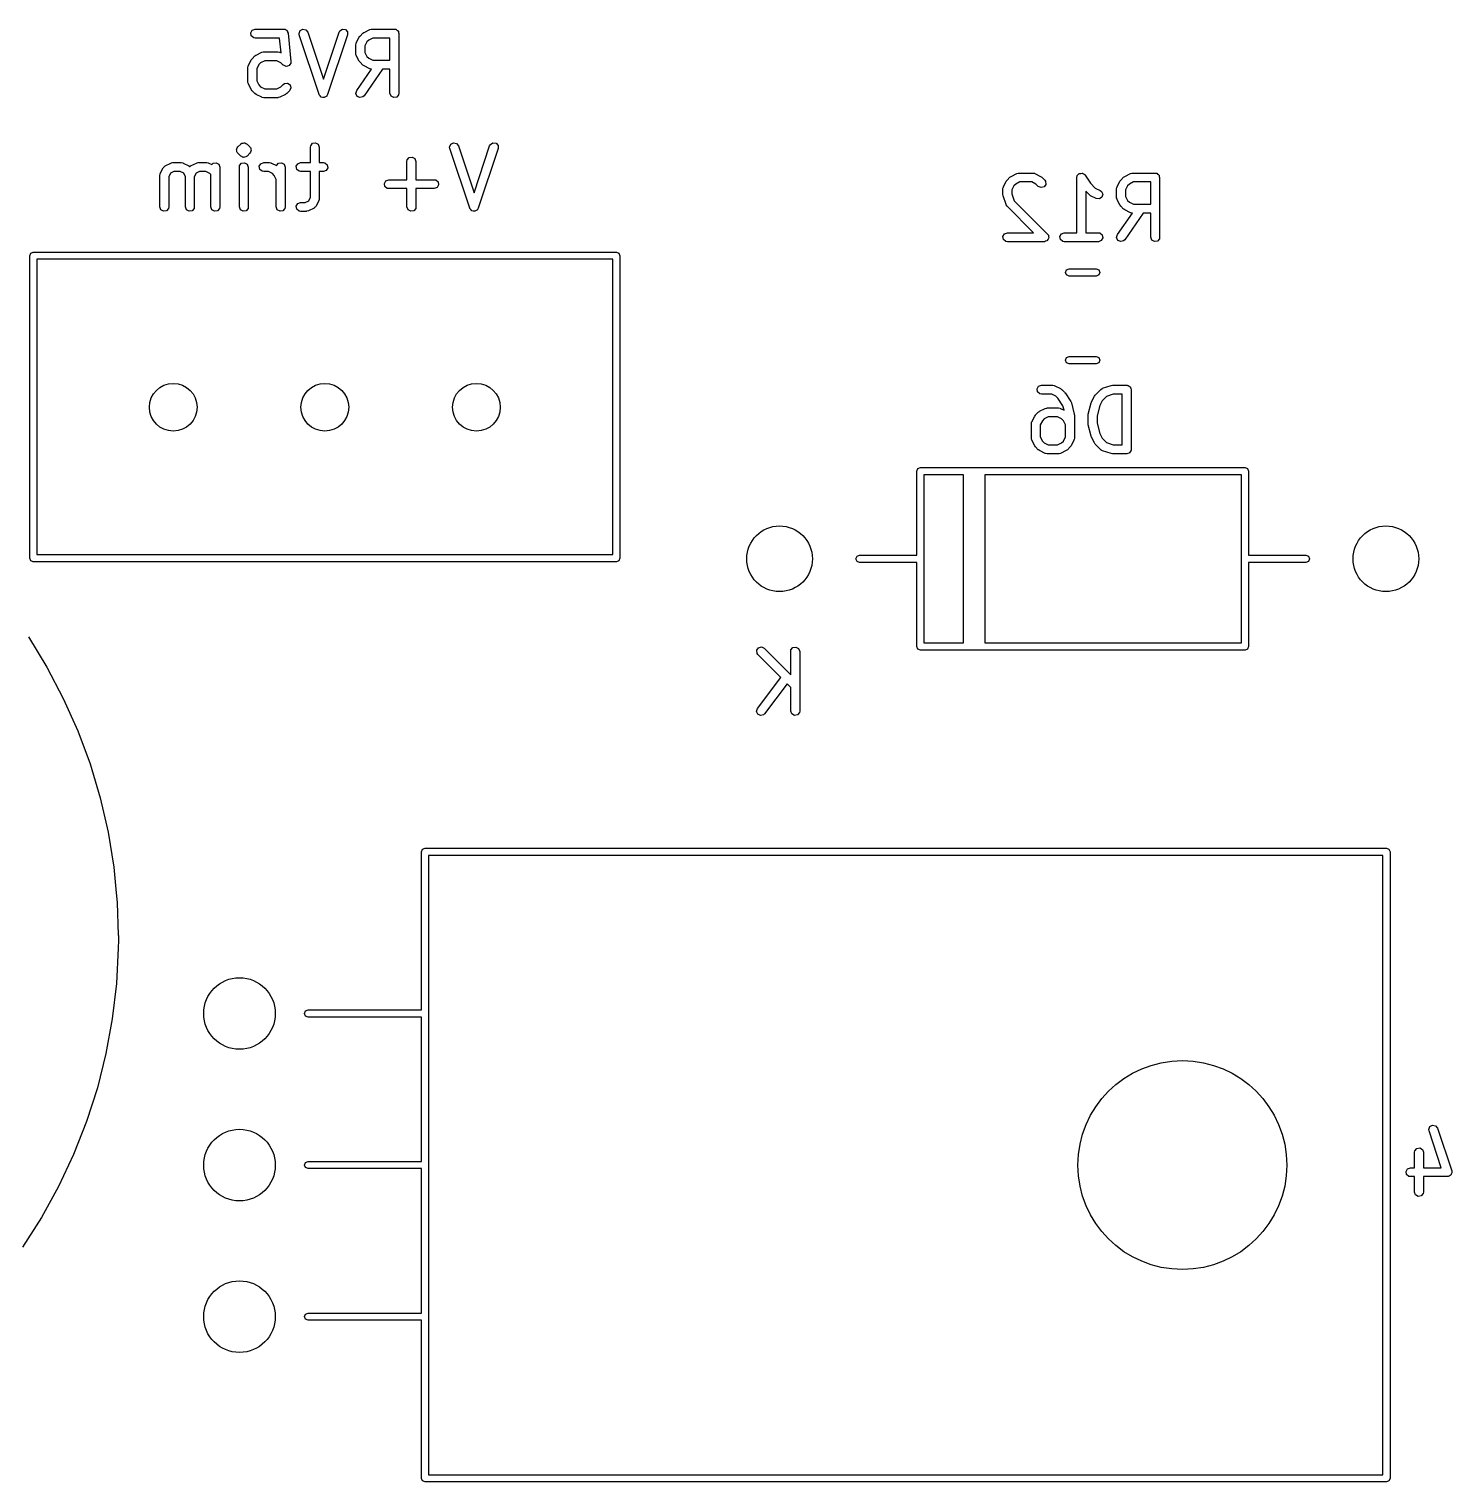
# Model space of a CAD drawing. Extents: x 65 to 231, y -134 to -59.
# Drawn here: x 100.45 to 124.3, y -84.05 to -59.7 of the extents above; entities that cross this region are included whole.
import ezdxf

# ---------------------------------------------------------------- set-up
doc = ezdxf.new("R2010")
doc.units = 0
doc.layers.add('BLACK', color=7, linetype='CONTINUOUS')

msp = doc.modelspace()

# ---------------------------------------------------------------- linework, layer by layer
at = {"layer": 'BLACK', "linetype": 'CONTINUOUS'}
for p, q in [((104.169, -59.7644), (104.195, -59.7199)), ((104.178, -59.8149), (104.169, -59.7644)), ((104.218, -59.8479), (104.178, -59.8149)), ((104.195, -59.7199), (104.243, -59.7024)), ((104.243, -59.8524), (104.218, -59.8479)), ((104.243, -59.7024), (104.72, -59.7024)), ((104.652, -59.8524), (104.243, -59.8524)), ((104.676, -60.1006), (104.652, -59.8524)), ((104.72, -59.7024), (104.723, -59.7031)), ((104.723, -59.7031), (104.725, -59.7026)), ((104.725, -59.7026), (104.728, -59.7039)), ((104.728, -59.7039), (104.745, -59.7069)), ((104.745, -59.7069), (104.757, -59.7171)), ((104.757, -59.7171), (104.772, -59.7237)), ((104.772, -59.7237), (104.776, -59.7331)), ((104.776, -59.7331), (104.784, -59.7399)), ((104.784, -59.7399), (104.787, -59.7556)), ((104.787, -59.7556), (104.794, -59.7699)), ((104.794, -59.7699), (104.842, -60.2461)), ((104.978, -59.7753), (104.997, -59.7276)), ((104.982, -59.8011), (104.978, -59.7753)), ((105.315, -60.8011), (104.982, -59.8011)), ((104.997, -59.7276), (105.042, -59.7032)), ((105.042, -59.7032), (105.092, -59.7135)), ((105.092, -59.7135), (105.124, -59.7537)), ((105.124, -59.7537), (105.386, -60.5402)), ((105.386, -60.5402), (105.648, -59.7537)), ((105.791, -59.8011), (105.457, -60.8011)), ((105.648, -59.7537), (105.661, -59.7308)), ((105.661, -59.7308), (105.704, -59.7039)), ((105.704, -59.7039), (105.755, -59.7114)), ((105.755, -59.7114), (105.789, -59.7498)), ((105.789, -59.7498), (105.791, -59.8011)), ((105.938, -59.9343), (105.986, -59.8391)), ((105.986, -59.8391), (105.999, -59.8211)), ((105.999, -59.8211), (106, -59.8196)), ((106, -59.8196), (106.047, -59.772)), ((106.047, -59.772), (106.066, -59.7591)), ((106.066, -59.7591), (106.067, -59.7579)), ((106.067, -59.7579), (106.162, -59.7103)), ((106.145, -59.8866), (106.114, -59.917)), ((106.213, -59.8524), (106.145, -59.8866)), ((106.162, -59.7103), (106.187, -59.7029)), ((106.187, -59.7029), (106.191, -59.7039)), ((106.191, -59.7039), (106.196, -59.7024)), ((106.196, -59.7024), (106.577, -59.7024)), ((106.502, -59.8524), (106.213, -59.8524)), ((106.502, -60.2262), (106.502, -59.8524)), ((106.577, -59.7024), (106.586, -59.7041)), ((106.586, -59.7041), (106.59, -59.7035)), ((106.59, -59.7035), (106.593, -59.7052)), ((106.593, -59.7052), (106.602, -59.7069)), ((106.602, -59.7069), (106.617, -59.7194)), ((106.617, -59.7194), (106.634, -59.7292)), ((106.634, -59.7292), (106.636, -59.7355)), ((106.636, -59.7355), (106.642, -59.7399)), ((106.642, -59.7399), (106.645, -59.7591)), ((106.645, -59.7591), (106.652, -59.7774)), ((106.652, -59.7774), (106.652, -60.7774)), ((104.257, -60.1389), (104.353, -60.0913)), ((104.353, -60.0913), (104.378, -60.0838)), ((104.378, -60.0838), (104.382, -60.0849)), ((104.382, -60.0849), (104.386, -60.0833)), ((104.386, -60.0833), (104.624, -60.0833)), ((104.624, -60.0833), (104.65, -60.0879)), ((104.65, -60.0879), (104.653, -60.0907)), ((104.653, -60.0907), (104.658, -60.0913)), ((104.658, -60.0913), (104.676, -60.1006)), ((105.93, -59.9679), (105.935, -59.9422)), ((105.93, -60.1107), (105.93, -59.9679)), ((105.932, -60.1149), (105.93, -60.1107)), ((105.931, -60.1193), (105.932, -60.1149)), ((105.938, -60.1443), (105.931, -60.1193)), ((105.935, -59.9422), (105.938, -59.9388)), ((105.938, -59.9388), (105.938, -59.9343)), ((106.114, -59.917), (106.08, -59.9856)), ((106.08, -59.9856), (106.08, -60.093)), ((106.08, -60.093), (106.114, -60.1615)), ((104.121, -60.3488), (104.125, -60.3232)), ((104.121, -60.5869), (104.121, -60.3488)), ((104.125, -60.3232), (104.128, -60.3197)), ((104.128, -60.3197), (104.129, -60.3153)), ((104.129, -60.3153), (104.176, -60.22)), ((104.176, -60.22), (104.19, -60.202)), ((104.19, -60.2005), (104.238, -60.1529)), ((104.19, -60.202), (104.19, -60.2005)), ((104.238, -60.1529), (104.256, -60.1401)), ((104.256, -60.1401), (104.257, -60.1389)), ((104.305, -60.298), (104.271, -60.3665)), ((104.271, -60.3665), (104.271, -60.5692)), ((104.335, -60.2676), (104.305, -60.298)), ((104.404, -60.2333), (104.335, -60.2676)), ((104.607, -60.2333), (104.404, -60.2333)), ((104.675, -60.2676), (104.607, -60.2333)), ((104.714, -60.3066), (104.675, -60.2676)), ((104.715, -60.3068), (104.714, -60.3066)), ((104.715, -60.3073), (104.715, -60.3068)), ((104.738, -60.3176), (104.715, -60.3073)), ((104.761, -60.3283), (104.738, -60.3176)), ((104.762, -60.3284), (104.761, -60.3282)), ((104.761, -60.3282), (104.761, -60.3283)), ((104.786, -60.3215), (104.762, -60.3284)), ((104.81, -60.315), (104.786, -60.3215)), ((104.811, -60.3145), (104.81, -60.3146)), ((104.81, -60.3146), (104.81, -60.315)), ((104.825, -60.2936), (104.811, -60.3145)), ((104.84, -60.273), (104.825, -60.2936)), ((104.842, -60.2461), (104.84, -60.2721)), ((104.84, -60.2721), (104.84, -60.2725)), ((104.84, -60.2725), (104.84, -60.273)), ((105.986, -60.2395), (105.938, -60.1443)), ((105.944, -60.7344), (106.195, -60.376)), ((105.987, -60.2406), (105.986, -60.2395)), ((106, -60.259), (105.987, -60.2406)), ((106.047, -60.3066), (106, -60.259)), ((106.049, -60.3073), (106.047, -60.3066)), ((106.067, -60.3207), (106.049, -60.3073)), ((106.162, -60.3683), (106.067, -60.3207)), ((106.378, -60.3762), (106.067, -60.8204)), ((106.114, -60.1615), (106.145, -60.1919)), ((106.145, -60.1919), (106.213, -60.2262)), ((106.167, -60.3688), (106.162, -60.3683)), ((106.17, -60.3717), (106.167, -60.3688)), ((106.195, -60.376), (106.17, -60.3717)), ((106.213, -60.2262), (106.502, -60.2262)), ((106.502, -60.3762), (106.378, -60.3762)), ((106.502, -60.7774), (106.502, -60.3762)), ((104.122, -60.5911), (104.121, -60.5869)), ((104.121, -60.5955), (104.122, -60.5911)), ((104.129, -60.6204), (104.121, -60.5955)), ((104.176, -60.7157), (104.129, -60.6204)), ((104.271, -60.5692), (104.305, -60.6377)), ((104.714, -60.6291), (104.735, -60.6142)), ((104.735, -60.6142), (104.787, -60.6097)), ((104.787, -60.6097), (104.829, -60.6391)), ((104.177, -60.7168), (104.176, -60.7157)), ((104.19, -60.7352), (104.177, -60.7168)), ((104.238, -60.7828), (104.19, -60.7352)), ((104.239, -60.7835), (104.238, -60.7828)), ((104.257, -60.7968), (104.239, -60.7835)), ((104.353, -60.8445), (104.257, -60.7968)), ((104.305, -60.6377), (104.335, -60.6681)), ((104.335, -60.6681), (104.404, -60.7024)), ((104.357, -60.845), (104.353, -60.8445)), ((104.361, -60.8479), (104.357, -60.845)), ((104.386, -60.8524), (104.361, -60.8479)), ((104.624, -60.8524), (104.386, -60.8524)), ((104.404, -60.7024), (104.607, -60.7024)), ((104.607, -60.7024), (104.675, -60.6681)), ((104.628, -60.8508), (104.624, -60.8524)), ((104.633, -60.8519), (104.628, -60.8508)), ((104.658, -60.8445), (104.633, -60.8519)), ((104.753, -60.7968), (104.658, -60.8445)), ((104.675, -60.6681), (104.714, -60.6291)), ((104.754, -60.7957), (104.753, -60.7968)), ((104.773, -60.7828), (104.754, -60.7957)), ((104.82, -60.7352), (104.773, -60.7828)), ((104.842, -60.6887), (104.82, -60.7352)), ((104.829, -60.6391), (104.842, -60.6887)), ((105.316, -60.8028), (105.315, -60.8011)), ((105.316, -60.8049), (105.316, -60.8028)), ((105.332, -60.8227), (105.316, -60.8049)), ((105.347, -60.8413), (105.332, -60.8227)), ((105.349, -60.8417), (105.347, -60.8413)), ((105.35, -60.8433), (105.349, -60.8417)), ((105.374, -60.8468), (105.35, -60.8433)), ((105.397, -60.8516), (105.374, -60.8468)), ((105.399, -60.8505), (105.397, -60.8516)), ((105.401, -60.8509), (105.399, -60.8505)), ((105.421, -60.8384), (105.401, -60.8509)), ((105.442, -60.8271), (105.421, -60.8384)), ((105.443, -60.8251), (105.442, -60.8271)), ((105.445, -60.824), (105.443, -60.8251)), ((105.457, -60.8011), (105.445, -60.824)), ((105.931, -60.7839), (105.944, -60.7344)), ((105.952, -60.8304), (105.931, -60.7839)), ((105.999, -60.8521), (105.952, -60.8304)), ((106.048, -60.8388), (105.999, -60.8521)), ((106.067, -60.8204), (106.048, -60.8388)), ((106.519, -60.8256), (106.502, -60.7774)), ((106.564, -60.8512), (106.519, -60.8256)), ((106.614, -60.8423), (106.564, -60.8512)), ((106.647, -60.803), (106.614, -60.8423)), ((106.652, -60.7774), (106.647, -60.803)), ((103.931, -61.7235), (103.933, -61.7173)), ((103.936, -61.7423), (103.931, -61.7235)), ((103.933, -61.7106), (103.944, -61.6946)), ((103.933, -61.7173), (103.933, -61.7106)), ((103.937, -61.7617), (103.936, -61.7423)), ((103.943, -61.7698), (103.937, -61.7617)), ((103.944, -61.773), (103.943, -61.7698)), ((103.944, -61.6946), (103.952, -61.677)), ((103.947, -61.7749), (103.944, -61.773)), ((103.952, -61.783), (103.947, -61.7749)), ((103.952, -61.677), (104, -61.6293)), ((104, -61.8307), (103.952, -61.783)), ((104, -61.6293), (104.008, -61.6237)), ((104.017, -61.8389), (104, -61.8307)), ((104.008, -61.6237), (104.01, -61.6209)), ((104.01, -61.6209), (104.013, -61.6201)), ((104.013, -61.62), (104.015, -61.6174)), ((104.013, -61.6201), (104.013, -61.62)), ((104.015, -61.6174), (104.017, -61.6171)), ((104.017, -61.6171), (104.021, -61.6144)), ((104.033, -61.8501), (104.017, -61.8389)), ((104.021, -61.6144), (104.041, -61.6127)), ((104.041, -61.6127), (104.059, -61.6077)), ((104.059, -61.6077), (104.063, -61.6091)), ((104.063, -61.6091), (104.066, -61.6085)), ((104.066, -61.6085), (104.069, -61.6102)), ((104.069, -61.6102), (104.072, -61.6099)), ((104.072, -61.6099), (104.088, -61.6211)), ((104.088, -61.8429), (104.085, -61.8456)), ((104.088, -61.6211), (104.106, -61.6293)), ((104.09, -61.8426), (104.088, -61.8429)), ((104.092, -61.84), (104.09, -61.8426)), ((104.093, -61.8399), (104.092, -61.84)), ((104.096, -61.8391), (104.093, -61.8399)), ((104.098, -61.8363), (104.096, -61.8391)), ((104.106, -61.8307), (104.098, -61.8363)), ((104.106, -61.6293), (104.154, -61.677)), ((104.154, -61.783), (104.106, -61.8307)), ((104.154, -61.677), (104.159, -61.6851)), ((104.162, -61.7654), (104.154, -61.783)), ((104.159, -61.6851), (104.162, -61.687)), ((104.162, -61.687), (104.163, -61.6902)), ((104.173, -61.7494), (104.162, -61.7654)), ((104.163, -61.6902), (104.168, -61.6983)), ((104.168, -61.6983), (104.17, -61.7177)), ((104.17, -61.7177), (104.175, -61.7365)), ((104.175, -61.7365), (104.172, -61.7427)), ((104.172, -61.7427), (104.173, -61.7494)), ((105.168, -61.6824), (105.173, -61.6567)), ((105.168, -61.9407), (105.168, -61.6824)), ((105.173, -61.6567), (105.206, -61.6174)), ((105.206, -61.6174), (105.256, -61.6085)), ((105.256, -61.6085), (105.301, -61.6342)), ((105.301, -61.6342), (105.318, -61.6824)), ((105.318, -61.6824), (105.318, -61.9407)), ((107.502, -61.6803), (107.521, -61.6326)), ((107.506, -61.7061), (107.502, -61.6803)), ((107.839, -62.7061), (107.506, -61.7061)), ((107.521, -61.6326), (107.566, -61.6082)), ((107.566, -61.6082), (107.616, -61.6185)), ((107.616, -61.6185), (107.648, -61.6587)), ((107.648, -61.6587), (107.91, -62.4452)), ((107.91, -62.4452), (108.172, -61.6587)), ((108.314, -61.7061), (107.981, -62.7061)), ((108.172, -61.6587), (108.185, -61.6358)), ((108.185, -61.6358), (108.228, -61.6089)), ((108.228, -61.6089), (108.279, -61.6164)), ((108.279, -61.6164), (108.313, -61.6548)), ((108.313, -61.6548), (108.314, -61.7061)), ((102.652, -62.125), (102.7, -62.0298)), ((102.7, -62.0298), (102.716, -62.0089)), ((102.716, -62.0089), (102.726, -62.0044)), ((102.726, -62.0044), (102.734, -61.9963)), ((102.734, -61.9963), (102.829, -61.9486)), ((102.829, -61.9486), (102.854, -61.9412)), ((102.854, -61.9412), (102.858, -61.9422)), ((102.858, -61.9422), (102.862, -61.9407)), ((102.862, -61.9407), (103.005, -61.9407)), ((103.005, -61.9407), (103.031, -61.9452)), ((103.031, -61.9452), (103.034, -61.9481)), ((103.034, -61.9481), (103.039, -61.9486)), ((103.039, -61.9486), (103.134, -61.9963)), ((103.134, -61.9963), (103.148, -62.007)), ((103.148, -62.007), (103.154, -62.0044)), ((103.154, -62.0044), (103.162, -61.9963)), ((103.162, -61.9963), (103.257, -61.9486)), ((103.257, -61.9486), (103.282, -61.9412)), ((103.282, -61.9412), (103.287, -61.9422)), ((103.287, -61.9422), (103.291, -61.9407)), ((103.291, -61.9407), (103.434, -61.9407)), ((103.434, -61.9407), (103.459, -61.9452)), ((103.459, -61.9452), (103.463, -61.9481)), ((103.463, -61.9481), (103.467, -61.9486)), ((103.467, -61.9486), (103.519, -61.9746)), ((103.519, -61.9746), (103.539, -61.9508)), ((103.539, -61.9508), (103.59, -61.9419)), ((103.59, -61.9419), (103.634, -61.9675)), ((103.634, -61.9675), (103.652, -62.0157)), ((103.652, -62.0157), (103.652, -62.6824)), ((103.978, -62.0157), (103.982, -61.9901)), ((103.978, -62.6824), (103.978, -62.0157)), ((103.982, -61.9901), (104.015, -61.9508)), ((104.015, -61.9508), (104.066, -61.9419)), ((104.037, -61.8498), (104.033, -61.8501)), ((104.04, -61.8515), (104.037, -61.8498)), ((104.043, -61.8509), (104.04, -61.8515)), ((104.046, -61.8523), (104.043, -61.8509)), ((104.065, -61.8473), (104.046, -61.8523)), ((104.085, -61.8456), (104.065, -61.8473)), ((104.066, -61.9419), (104.11, -61.9675)), ((104.11, -61.9675), (104.128, -62.0157)), ((104.128, -62.0157), (104.128, -62.6824)), ((104.312, -62.0027), (104.338, -61.9583)), ((104.321, -62.0532), (104.312, -62.0027)), ((104.361, -62.0862), (104.321, -62.0532)), ((104.338, -61.9583), (104.386, -61.9407)), ((104.386, -62.0907), (104.361, -62.0862)), ((104.386, -61.9407), (104.481, -61.9407)), ((104.481, -61.9407), (104.507, -61.9452)), ((104.507, -61.9452), (104.511, -61.9481)), ((104.511, -61.9481), (104.515, -61.9486)), ((104.515, -61.9486), (104.601, -61.9917)), ((104.601, -61.9901), (104.634, -61.9508)), ((104.601, -61.9917), (104.601, -61.9901)), ((104.634, -61.9508), (104.685, -61.9419)), ((104.685, -61.9419), (104.729, -61.9675)), ((104.729, -61.9675), (104.747, -62.0157)), ((104.747, -62.0157), (104.747, -62.6824)), ((104.931, -62.0027), (104.957, -61.9583)), ((104.94, -62.0532), (104.931, -62.0027)), ((104.98, -62.0862), (104.94, -62.0532)), ((104.957, -61.9583), (105.005, -61.9407)), ((105.005, -62.0907), (104.98, -62.0862)), ((105.005, -61.9407), (105.168, -61.9407)), ((105.318, -61.9407), (105.386, -61.9407)), ((105.386, -61.9407), (105.412, -61.9452)), ((105.434, -62.0732), (105.386, -62.0907)), ((105.412, -61.9452), (105.451, -61.9782)), ((105.46, -62.0287), (105.434, -62.0732)), ((105.451, -61.9782), (105.46, -62.0287)), ((106.787, -61.9205), (106.792, -61.8948)), ((106.787, -62.2264), (106.787, -61.9205)), ((106.792, -61.8948), (106.825, -61.8555)), ((106.825, -61.8555), (106.875, -61.8466)), ((106.875, -61.8466), (106.92, -61.8723)), ((106.92, -61.8723), (106.937, -61.9205)), ((106.937, -61.9205), (106.937, -62.2264)), ((102.645, -62.1586), (102.649, -62.1329)), ((102.645, -62.6824), (102.645, -62.1586)), ((102.649, -62.1329), (102.652, -62.1295)), ((102.652, -62.1295), (102.652, -62.125)), ((102.823, -62.1192), (102.795, -62.1763)), ((102.795, -62.1763), (102.795, -62.6824)), ((102.88, -62.0907), (102.823, -62.1192)), ((102.988, -62.0907), (102.88, -62.0907)), ((103.045, -62.1192), (102.988, -62.0907)), ((103.073, -62.1763), (103.045, -62.1192)), ((103.073, -62.6824), (103.073, -62.1763)), ((103.252, -62.1192), (103.223, -62.1763)), ((103.223, -62.1763), (103.223, -62.6824)), ((103.309, -62.0907), (103.252, -62.1192)), ((103.416, -62.0907), (103.309, -62.0907)), ((103.485, -62.125), (103.416, -62.0907)), ((103.502, -62.142), (103.485, -62.125)), ((103.502, -62.6824), (103.502, -62.142)), ((104.464, -62.0907), (104.386, -62.0907)), ((104.532, -62.125), (104.464, -62.0907)), ((104.563, -62.1554), (104.532, -62.125)), ((104.597, -62.2239), (104.563, -62.1554)), ((104.597, -62.6824), (104.597, -62.2239)), ((105.168, -62.0907), (105.005, -62.0907)), ((105.168, -62.5218), (105.168, -62.0907)), ((105.386, -62.0907), (105.318, -62.0907)), ((105.318, -62.0907), (105.318, -62.5395)), ((106.408, -62.2884), (106.433, -62.244)), ((106.416, -62.3389), (106.408, -62.2884)), ((106.433, -62.244), (106.481, -62.2264)), ((106.481, -62.2264), (106.787, -62.2264)), ((106.937, -62.2264), (107.243, -62.2264)), ((107.243, -62.2264), (107.269, -62.231)), ((107.269, -62.231), (107.308, -62.2639)), ((107.317, -62.3145), (107.292, -62.3589)), ((107.308, -62.2639), (107.317, -62.3145)), ((116.781, -62.3473), (116.829, -62.2521)), ((116.829, -62.2521), (116.842, -62.2341)), ((116.842, -62.2341), (116.843, -62.2326)), ((116.843, -62.2326), (116.89, -62.185)), ((116.89, -62.185), (116.909, -62.1721)), ((116.909, -62.1721), (116.91, -62.1709)), ((116.91, -62.1709), (117.005, -62.1233)), ((116.988, -62.2996), (116.957, -62.33)), ((117.056, -62.2654), (116.988, -62.2996)), ((117.005, -62.1233), (117.03, -62.1159)), ((117.03, -62.1159), (117.034, -62.1169)), ((117.034, -62.1169), (117.039, -62.1154)), ((117.039, -62.1154), (117.277, -62.1154)), ((117.259, -62.2654), (117.056, -62.2654)), ((117.327, -62.2996), (117.259, -62.2654)), ((117.277, -62.1154), (117.302, -62.1199)), ((117.302, -62.1199), (117.306, -62.1228)), ((117.306, -62.1228), (117.31, -62.1233)), ((117.31, -62.1233), (117.405, -62.1709)), ((117.366, -62.3387), (117.327, -62.2996)), ((117.405, -62.1709), (117.423, -62.1843)), ((117.423, -62.1843), (117.425, -62.185)), ((117.425, -62.185), (117.473, -62.2326)), ((117.492, -62.305), (117.463, -62.3471)), ((117.473, -62.2326), (117.487, -62.2539)), ((117.487, -62.2539), (117.492, -62.305)), ((118.011, -62.1904), (118.016, -62.1647)), ((118.011, -63.1154), (118.011, -62.1904)), ((118.016, -62.1647), (118.018, -62.1614)), ((118.018, -62.1614), (118.019, -62.1571)), ((118.019, -62.1571), (118.035, -62.1421)), ((118.035, -62.1421), (118.049, -62.1254)), ((118.049, -62.1254), (118.053, -62.1247)), ((118.053, -62.1247), (118.056, -62.1217)), ((118.056, -62.1217), (118.078, -62.1203)), ((118.078, -62.1203), (118.099, -62.1165)), ((118.099, -62.1165), (118.103, -62.1187)), ((118.103, -62.1187), (118.107, -62.1184)), ((118.107, -62.1184), (118.125, -62.1313)), ((118.125, -62.1313), (118.144, -62.1422)), ((118.144, -62.1422), (118.145, -62.1462)), ((118.145, -62.1462), (118.149, -62.1488)), ((118.149, -62.1488), (118.24, -62.2855)), ((118.24, -62.2855), (118.321, -62.3668)), ((118.686, -62.3473), (118.733, -62.2521)), ((118.733, -62.2521), (118.747, -62.2341)), ((118.747, -62.2326), (118.795, -62.185)), ((118.747, -62.2341), (118.747, -62.2326)), ((118.795, -62.185), (118.813, -62.1721)), ((118.813, -62.1721), (118.815, -62.1709)), ((118.815, -62.1709), (118.91, -62.1233)), ((118.893, -62.2996), (118.862, -62.33)), ((118.961, -62.2654), (118.893, -62.2996)), ((118.91, -62.1233), (118.935, -62.1159)), ((118.935, -62.1159), (118.939, -62.1169)), ((118.939, -62.1169), (118.943, -62.1154)), ((118.943, -62.1154), (119.324, -62.1154)), ((119.249, -62.2654), (118.961, -62.2654)), ((119.249, -62.6392), (119.249, -62.2654)), ((119.324, -62.1154), (119.334, -62.1171)), ((119.334, -62.1171), (119.337, -62.1165)), ((119.337, -62.1165), (119.34, -62.1182)), ((119.34, -62.1182), (119.35, -62.1199)), ((119.35, -62.1199), (119.365, -62.1324)), ((119.365, -62.1324), (119.382, -62.1422)), ((119.382, -62.1422), (119.384, -62.1485)), ((119.384, -62.1485), (119.389, -62.1529)), ((119.389, -62.1529), (119.393, -62.1721)), ((119.393, -62.1721), (119.399, -62.1904)), ((119.399, -62.1904), (119.399, -63.1904)), ((105.14, -62.5789), (105.168, -62.5218)), ((105.31, -62.5731), (105.263, -62.6683)), ((105.311, -62.5686), (105.31, -62.5731)), ((105.314, -62.5652), (105.311, -62.5686)), ((105.318, -62.5395), (105.314, -62.5652)), ((106.456, -62.3719), (106.416, -62.3389)), ((106.481, -62.3764), (106.456, -62.3719)), ((106.787, -62.3764), (106.481, -62.3764)), ((106.787, -62.6824), (106.787, -62.3764)), ((107.243, -62.3764), (106.937, -62.3764)), ((106.937, -62.3764), (106.937, -62.6824)), ((107.292, -62.3589), (107.243, -62.3764)), ((116.773, -62.3809), (116.778, -62.3552)), ((116.773, -62.4761), (116.773, -62.3809)), ((116.774, -62.4776), (116.773, -62.4761)), ((116.777, -62.4998), (116.774, -62.4776)), ((116.825, -62.6427), (116.777, -62.4998)), ((116.778, -62.3552), (116.78, -62.3518)), ((116.78, -62.3518), (116.781, -62.3473)), ((116.957, -62.33), (116.923, -62.3986)), ((116.923, -62.3986), (116.923, -62.4639)), ((116.923, -62.4639), (116.961, -62.5784)), ((117.413, -62.3603), (117.366, -62.3387)), ((117.463, -62.3471), (117.413, -62.3603)), ((118.224, -62.4815), (118.161, -62.4191)), ((118.161, -62.4191), (118.161, -63.1154)), ((118.225, -62.4822), (118.224, -62.4815)), ((118.243, -62.4956), (118.225, -62.4822)), ((118.338, -62.5432), (118.243, -62.4956)), ((118.321, -62.3668), (118.405, -62.409)), ((118.389, -62.549), (118.338, -62.5432)), ((118.432, -62.5208), (118.389, -62.549)), ((118.405, -62.409), (118.426, -62.4245)), ((118.426, -62.4245), (118.447, -62.4716)), ((118.447, -62.4716), (118.432, -62.5208)), ((118.678, -62.3809), (118.682, -62.3552)), ((118.678, -62.5237), (118.678, -62.3809)), ((118.679, -62.5279), (118.678, -62.5237)), ((118.678, -62.5323), (118.679, -62.5279)), ((118.686, -62.5573), (118.678, -62.5323)), ((118.682, -62.3552), (118.685, -62.3518)), ((118.685, -62.3518), (118.686, -62.3473)), ((118.733, -62.6525), (118.686, -62.5573)), ((118.862, -62.33), (118.828, -62.3986)), ((118.828, -62.3986), (118.828, -62.506)), ((118.828, -62.506), (118.862, -62.5745)), ((102.662, -62.7306), (102.645, -62.6824)), ((102.706, -62.7562), (102.662, -62.7306)), ((102.757, -62.7473), (102.706, -62.7562)), ((102.79, -62.708), (102.757, -62.7473)), ((102.795, -62.6824), (102.79, -62.708)), ((103.091, -62.7306), (103.073, -62.6824)), ((103.135, -62.7562), (103.091, -62.7306)), ((103.186, -62.7473), (103.135, -62.7562)), ((103.219, -62.708), (103.186, -62.7473)), ((103.223, -62.6824), (103.219, -62.708)), ((103.519, -62.7306), (103.502, -62.6824)), ((103.564, -62.7562), (103.519, -62.7306)), ((103.614, -62.7473), (103.564, -62.7562)), ((103.647, -62.708), (103.614, -62.7473)), ((103.652, -62.6824), (103.647, -62.708)), ((103.995, -62.7306), (103.978, -62.6824)), ((104.04, -62.7562), (103.995, -62.7306)), ((104.09, -62.7473), (104.04, -62.7562)), ((104.123, -62.708), (104.09, -62.7473)), ((104.128, -62.6824), (104.123, -62.708)), ((104.614, -62.7306), (104.597, -62.6824)), ((104.659, -62.7562), (104.614, -62.7306)), ((104.709, -62.7473), (104.659, -62.7562)), ((104.742, -62.708), (104.709, -62.7473)), ((104.747, -62.6824), (104.742, -62.708)), ((104.931, -62.6694), (104.957, -62.6249)), ((104.94, -62.7199), (104.931, -62.6694)), ((104.98, -62.7529), (104.94, -62.7199)), ((104.957, -62.6249), (105.005, -62.6074)), ((105.005, -62.7574), (104.98, -62.7529)), ((105.005, -62.6074), (105.083, -62.6074)), ((105.1, -62.7574), (105.005, -62.7574)), ((105.083, -62.6074), (105.14, -62.5789)), ((105.105, -62.7558), (105.1, -62.7574)), ((105.109, -62.7569), (105.105, -62.7558)), ((105.134, -62.7495), (105.109, -62.7569)), ((105.229, -62.7018), (105.134, -62.7495)), ((105.237, -62.6937), (105.229, -62.7018)), ((105.247, -62.6892), (105.237, -62.6937)), ((105.263, -62.6683), (105.247, -62.6892)), ((106.805, -62.7306), (106.787, -62.6824)), ((106.849, -62.7562), (106.805, -62.7306)), ((106.9, -62.7473), (106.849, -62.7562)), ((106.933, -62.708), (106.9, -62.7473)), ((106.937, -62.6824), (106.933, -62.708)), ((107.84, -62.7078), (107.839, -62.7061)), ((107.84, -62.7099), (107.84, -62.7078)), ((107.856, -62.7277), (107.84, -62.7099)), ((107.871, -62.7463), (107.856, -62.7277)), ((107.873, -62.7467), (107.871, -62.7463)), ((107.874, -62.7483), (107.873, -62.7467)), ((107.898, -62.7518), (107.874, -62.7483)), ((107.921, -62.7566), (107.898, -62.7518)), ((107.923, -62.7555), (107.921, -62.7566)), ((107.925, -62.7559), (107.923, -62.7555)), ((107.945, -62.7434), (107.925, -62.7559)), ((107.966, -62.7321), (107.945, -62.7434)), ((107.967, -62.7301), (107.966, -62.7321)), ((107.969, -62.729), (107.967, -62.7301)), ((107.981, -62.7061), (107.969, -62.729)), ((116.827, -62.6462), (116.825, -62.6427)), ((116.828, -62.6506), (116.827, -62.6462)), ((116.843, -62.672), (116.828, -62.6506)), ((117.286, -63.1154), (116.843, -62.672)), ((116.961, -62.5784), (117.52, -63.1373)), ((118.691, -63.1474), (118.942, -62.789)), ((118.735, -62.6536), (118.733, -62.6525)), ((118.747, -62.672), (118.735, -62.6536)), ((118.795, -62.7196), (118.747, -62.672)), ((118.797, -62.7203), (118.795, -62.7196)), ((118.815, -62.7337), (118.797, -62.7203)), ((119.125, -62.7892), (118.814, -63.2334)), ((118.91, -62.7813), (118.815, -62.7337)), ((118.862, -62.5745), (118.893, -62.6049)), ((118.893, -62.6049), (118.961, -62.6392)), ((118.914, -62.7818), (118.91, -62.7813)), ((118.918, -62.7847), (118.914, -62.7818)), ((118.942, -62.789), (118.918, -62.7847)), ((118.961, -62.6392), (119.249, -62.6392)), ((119.249, -62.7892), (119.125, -62.7892)), ((119.249, -63.1904), (119.249, -62.7892)), ((116.774, -63.1774), (116.8, -63.1329)), ((116.783, -63.2279), (116.774, -63.1774)), ((116.822, -63.2609), (116.783, -63.2279)), ((116.8, -63.1329), (116.848, -63.1154)), ((116.848, -63.2654), (116.822, -63.2609)), ((116.848, -63.1154), (117.286, -63.1154)), ((117.467, -63.2654), (116.848, -63.2654)), ((117.488, -63.2577), (117.467, -63.2654)), ((117.51, -63.2518), (117.488, -63.2577)), ((117.512, -63.249), (117.51, -63.2518)), ((117.515, -63.2478), (117.512, -63.249)), ((117.527, -63.2283), (117.515, -63.2478)), ((117.52, -63.1373), (117.53, -63.1508)), ((117.54, -63.2098), (117.527, -63.2283)), ((117.53, -63.1508), (117.532, -63.1529)), ((117.532, -63.1529), (117.532, -63.1549)), ((117.532, -63.1549), (117.535, -63.1587)), ((117.535, -63.1587), (117.537, -63.1812)), ((117.537, -63.1812), (117.541, -63.2034)), ((117.541, -63.2034), (117.539, -63.2064)), ((117.539, -63.2064), (117.54, -63.2098)), ((117.727, -63.1774), (117.752, -63.1329)), ((117.736, -63.2279), (117.727, -63.1774)), ((117.775, -63.2609), (117.736, -63.2279)), ((117.752, -63.1329), (117.8, -63.1154)), ((117.8, -63.2654), (117.775, -63.2609)), ((117.8, -63.1154), (118.011, -63.1154)), ((118.372, -63.2654), (117.8, -63.2654)), ((118.161, -63.1154), (118.372, -63.1154)), ((118.372, -63.1154), (118.398, -63.1199)), ((118.42, -63.2478), (118.372, -63.2654)), ((118.398, -63.1199), (118.437, -63.1529)), ((118.446, -63.2034), (118.42, -63.2478)), ((118.437, -63.1529), (118.446, -63.2034)), ((118.678, -63.1969), (118.691, -63.1474)), ((118.7, -63.2434), (118.678, -63.1969)), ((118.746, -63.2651), (118.7, -63.2434)), ((118.796, -63.2518), (118.746, -63.2651)), ((118.814, -63.2334), (118.796, -63.2518)), ((119.267, -63.2386), (119.249, -63.1904)), ((119.311, -63.2642), (119.267, -63.2386)), ((119.362, -63.2553), (119.311, -63.2642)), ((119.395, -63.216), (119.362, -63.2553)), ((119.399, -63.1904), (119.395, -63.216)), ((100.465, -63.5), (100.483, -63.4576)), ((100.465, -68.57), (100.465, -63.5)), ((100.483, -63.4576), (100.525, -63.44)), ((100.525, -63.44), (110.295, -63.44)), ((110.295, -63.44), (110.337, -63.4576)), ((110.337, -63.4576), (110.355, -63.5)), ((110.355, -63.5), (110.355, -68.57)), ((100.585, -63.56), (100.585, -68.51)), ((110.235, -63.56), (100.585, -63.56)), ((110.235, -68.51), (110.235, -63.56)), ((117.823, -63.781), (117.841, -63.7386)), ((117.841, -63.8234), (117.823, -63.781)), ((117.841, -63.7386), (117.883, -63.721)), ((117.883, -63.721), (118.337, -63.721)), ((118.337, -63.721), (118.379, -63.7386)), ((118.379, -63.7386), (118.397, -63.781)), ((118.397, -63.781), (118.379, -63.8234)), ((117.883, -63.841), (117.841, -63.8234)), ((118.337, -63.841), (117.883, -63.841)), ((118.379, -63.8234), (118.337, -63.841)), ((117.823, -65.251), (117.841, -65.2086)), ((117.841, -65.2934), (117.823, -65.251)), ((117.841, -65.2086), (117.883, -65.191)), ((117.883, -65.191), (118.337, -65.191)), ((118.337, -65.191), (118.379, -65.2086)), ((118.379, -65.2086), (118.397, -65.251)), ((118.397, -65.251), (118.379, -65.2934)), ((117.883, -65.311), (117.841, -65.2934)), ((118.337, -65.311), (117.883, -65.311)), ((118.379, -65.2934), (118.337, -65.311)), ((117.346, -65.7334), (117.371, -65.6889)), ((117.355, -65.7839), (117.346, -65.7334)), ((117.371, -65.6889), (117.42, -65.6714)), ((117.42, -65.6714), (117.61, -65.6714)), ((117.61, -65.6714), (117.636, -65.6759)), ((117.636, -65.6759), (117.639, -65.6788)), ((117.639, -65.6788), (117.644, -65.6793)), ((117.644, -65.6793), (117.739, -65.7269)), ((117.739, -65.7269), (117.757, -65.7403)), ((118.414, -65.741), (118.435, -65.726)), ((118.435, -65.726), (118.44, -65.7256)), ((118.44, -65.7256), (118.443, -65.7228)), ((118.443, -65.7228), (118.586, -65.6752)), ((118.586, -65.6752), (118.608, -65.6719)), ((118.608, -65.6719), (118.61, -65.6714)), ((118.61, -65.6714), (118.848, -65.6714)), ((118.848, -65.6714), (118.858, -65.6731)), ((118.858, -65.6731), (118.861, -65.6725)), ((118.861, -65.6725), (118.864, -65.6742)), ((118.864, -65.6742), (118.874, -65.6759)), ((118.874, -65.6759), (118.889, -65.6884)), ((118.889, -65.6884), (118.906, -65.6982)), ((118.906, -65.6982), (118.908, -65.7045)), ((118.908, -65.7045), (118.913, -65.7089)), ((118.913, -65.7089), (118.916, -65.7281)), ((118.916, -65.7281), (118.923, -65.7464)), ((117.394, -65.8169), (117.355, -65.7839)), ((117.42, -65.8214), (117.394, -65.8169)), ((117.592, -65.8214), (117.42, -65.8214)), ((117.661, -65.8556), (117.592, -65.8214)), ((117.695, -65.8894), (117.661, -65.8556)), ((117.778, -66.0153), (117.695, -65.8894)), ((117.757, -65.7403), (117.758, -65.741)), ((117.758, -65.741), (117.806, -65.7886)), ((117.806, -65.7886), (117.812, -65.7979)), ((117.812, -65.7979), (117.815, -65.8)), ((117.815, -65.8), (117.91, -65.9429)), ((117.91, -65.9429), (117.921, -65.9659)), ((117.921, -65.9659), (117.921, -65.9663)), ((117.921, -65.9663), (117.968, -66.1568)), ((118.204, -66.1568), (118.252, -65.9663)), ((118.252, -65.9663), (118.257, -65.9545)), ((118.257, -65.9509), (118.305, -65.8557)), ((118.257, -65.9545), (118.257, -65.9509)), ((118.305, -65.8557), (118.318, -65.8377)), ((118.318, -65.8377), (118.319, -65.8362)), ((118.319, -65.8362), (118.414, -65.741)), ((118.434, -65.9337), (118.395, -66.0107)), ((118.508, -65.8596), (118.434, -65.9337)), ((118.622, -65.8214), (118.508, -65.8596)), ((118.773, -65.8214), (118.622, -65.8214)), ((118.773, -66.6714), (118.773, -65.8214)), ((118.923, -65.7464), (118.923, -66.7464)), ((117.257, -66.2843), (117.305, -66.189)), ((117.305, -66.189), (117.318, -66.171)), ((117.318, -66.171), (117.319, -66.1695)), ((117.319, -66.1695), (117.366, -66.1219)), ((117.366, -66.1219), (117.385, -66.1091)), ((117.385, -66.1091), (117.386, -66.1079)), ((117.386, -66.1079), (117.481, -66.0603)), ((117.532, -66.2023), (117.464, -66.2366)), ((117.481, -66.0603), (117.506, -66.0528)), ((117.506, -66.0528), (117.511, -66.0539)), ((117.511, -66.0539), (117.515, -66.0523)), ((117.515, -66.0523), (117.705, -66.0523)), ((117.688, -66.2023), (117.532, -66.2023)), ((117.756, -66.2366), (117.688, -66.2023)), ((117.705, -66.0523), (117.731, -66.0569)), ((117.731, -66.0569), (117.734, -66.0597)), ((117.734, -66.0597), (117.739, -66.0603)), ((117.739, -66.0603), (117.797, -66.0894)), ((117.797, -66.0894), (117.778, -66.0153)), ((117.968, -66.1568), (117.97, -66.1717)), ((117.97, -66.1717), (117.971, -66.175)), ((117.971, -66.175), (117.971, -66.5559)), ((118.202, -66.175), (118.204, -66.1602)), ((118.202, -66.3178), (118.202, -66.175)), ((118.204, -66.1602), (118.204, -66.1568)), ((118.395, -66.0107), (118.352, -66.1842)), ((118.352, -66.1842), (118.352, -66.3086)), ((117.249, -66.3178), (117.254, -66.2922)), ((117.249, -66.5559), (117.249, -66.3178)), ((117.254, -66.2922), (117.257, -66.2887)), ((117.257, -66.2887), (117.257, -66.2843)), ((117.434, -66.267), (117.399, -66.3355)), ((117.399, -66.3355), (117.399, -66.5382)), ((117.464, -66.2366), (117.434, -66.267)), ((117.786, -66.267), (117.756, -66.2366)), ((117.821, -66.3355), (117.786, -66.267)), ((117.821, -66.5382), (117.821, -66.3355)), ((118.203, -66.3211), (118.202, -66.3178)), ((118.204, -66.336), (118.203, -66.3211)), ((118.252, -66.5265), (118.204, -66.336)), ((118.352, -66.3086), (118.395, -66.4821)), ((117.251, -66.5601), (117.249, -66.5559)), ((117.25, -66.5645), (117.251, -66.5601)), ((117.257, -66.5894), (117.25, -66.5645)), ((117.305, -66.6847), (117.257, -66.5894)), ((117.306, -66.6858), (117.305, -66.6847)), ((117.319, -66.7042), (117.306, -66.6858)), ((117.366, -66.7518), (117.319, -66.7042)), ((117.399, -66.5382), (117.434, -66.6067)), ((117.434, -66.6067), (117.464, -66.6371)), ((117.464, -66.6371), (117.532, -66.6714)), ((117.532, -66.6714), (117.688, -66.6714)), ((117.688, -66.6714), (117.756, -66.6371)), ((117.756, -66.6371), (117.786, -66.6067)), ((117.786, -66.6067), (117.821, -66.5382)), ((117.901, -66.7042), (117.854, -66.7518)), ((117.902, -66.7027), (117.901, -66.7042)), ((117.915, -66.6847), (117.902, -66.7027)), ((117.963, -66.5894), (117.915, -66.6847)), ((117.966, -66.5816), (117.963, -66.585)), ((117.963, -66.585), (117.963, -66.5894)), ((117.971, -66.5559), (117.966, -66.5816)), ((118.254, -66.5294), (118.252, -66.5265)), ((118.257, -66.5418), (118.254, -66.5294)), ((118.305, -66.6371), (118.257, -66.5418)), ((118.306, -66.6382), (118.305, -66.6371)), ((118.319, -66.6566), (118.306, -66.6382)), ((118.414, -66.7518), (118.319, -66.6566)), ((118.395, -66.4821), (118.434, -66.5591)), ((118.434, -66.5591), (118.508, -66.6332)), ((118.508, -66.6332), (118.622, -66.6714)), ((118.622, -66.6714), (118.773, -66.6714)), ((117.368, -66.7525), (117.366, -66.7518)), ((117.386, -66.7658), (117.368, -66.7525)), ((117.481, -66.8135), (117.386, -66.7658)), ((117.486, -66.814), (117.481, -66.8135)), ((117.489, -66.8169), (117.486, -66.814)), ((117.515, -66.8214), (117.489, -66.8169)), ((117.705, -66.8214), (117.515, -66.8214)), ((117.709, -66.8198), (117.705, -66.8214)), ((117.714, -66.8209), (117.709, -66.8198)), ((117.739, -66.8135), (117.714, -66.8209)), ((117.834, -66.7658), (117.739, -66.8135)), ((117.835, -66.7647), (117.834, -66.7658)), ((117.854, -66.7518), (117.835, -66.7647)), ((118.418, -66.7537), (118.414, -66.7518)), ((118.421, -66.7575), (118.418, -66.7537)), ((118.443, -66.7699), (118.421, -66.7575)), ((118.586, -66.8175), (118.443, -66.7699)), ((118.588, -66.8175), (118.586, -66.8175)), ((118.61, -66.8214), (118.588, -66.8175)), ((118.848, -66.8214), (118.61, -66.8214)), ((118.866, -66.8147), (118.848, -66.8214)), ((118.886, -66.8113), (118.866, -66.8147)), ((118.89, -66.8061), (118.886, -66.8113)), ((118.896, -66.8038), (118.89, -66.8061)), ((118.906, -66.787), (118.896, -66.8038)), ((118.919, -66.772), (118.906, -66.787)), ((118.92, -66.7623), (118.919, -66.772)), ((118.922, -66.7594), (118.92, -66.7623)), ((118.923, -66.7464), (118.921, -66.7561)), ((118.921, -66.7561), (118.922, -66.7594)), ((115.33, -67.11), (115.348, -67.0676)), ((115.33, -68.52), (115.33, -67.11)), ((115.348, -67.0676), (115.39, -67.05)), ((115.39, -67.05), (120.83, -67.05)), ((115.45, -67.17), (115.45, -69.99)), ((116.11, -67.17), (115.45, -67.17)), ((116.11, -69.99), (116.11, -67.17)), ((116.47, -67.17), (116.47, -69.99)), ((120.77, -67.17), (116.47, -67.17)), ((120.77, -69.99), (120.77, -67.17)), ((120.83, -67.05), (120.872, -67.0676)), ((120.872, -67.0676), (120.89, -67.11)), ((120.89, -67.11), (120.89, -68.52)), ((100.483, -68.6124), (100.465, -68.57)), ((100.525, -68.63), (100.483, -68.6124)), ((110.295, -68.63), (100.525, -68.63)), ((100.585, -68.51), (110.235, -68.51)), ((110.337, -68.6124), (110.295, -68.63)), ((110.355, -68.57), (110.337, -68.6124)), ((114.31, -68.58), (114.328, -68.5376)), ((114.328, -68.6224), (114.31, -68.58)), ((114.328, -68.5376), (114.37, -68.52)), ((114.37, -68.64), (114.328, -68.6224)), ((114.37, -68.52), (115.33, -68.52)), ((115.33, -68.64), (114.37, -68.64)), ((115.33, -70.05), (115.33, -68.64)), ((120.89, -68.52), (121.85, -68.52)), ((121.85, -68.64), (120.89, -68.64)), ((120.89, -68.64), (120.89, -70.05)), ((121.85, -68.52), (121.892, -68.5376)), ((121.892, -68.6224), (121.85, -68.64)), ((121.892, -68.5376), (121.91, -68.58)), ((121.91, -68.58), (121.892, -68.6224)), ((100.443, -69.89), (100.752, -70.3956)), ((112.648, -70.113), (112.677, -70.0709)), ((112.653, -70.1641), (112.648, -70.113)), ((112.677, -70.0709), (112.727, -70.0577)), ((112.727, -70.0577), (112.774, -70.0793)), ((112.774, -70.0793), (113.217, -70.5227)), ((113.217, -70.1324), (113.221, -70.1067)), ((113.221, -70.1067), (113.254, -70.0674)), ((113.254, -70.0674), (113.305, -70.0585)), ((113.305, -70.0585), (113.349, -70.0842)), ((113.349, -70.0842), (113.367, -70.1324)), ((115.348, -70.0924), (115.33, -70.05)), ((115.39, -70.11), (115.348, -70.0924)), ((120.83, -70.11), (115.39, -70.11)), ((115.45, -69.99), (116.11, -69.99)), ((116.47, -69.99), (120.77, -69.99)), ((120.872, -70.0924), (120.83, -70.11)), ((120.89, -70.05), (120.872, -70.0924)), ((112.667, -70.1854), (112.653, -70.1641)), ((113.05, -70.568), (112.667, -70.1854)), ((113.217, -70.5227), (113.217, -70.1324)), ((113.367, -70.1324), (113.367, -71.1324)), ((100.752, -70.3956), (101.028, -70.9202)), ((112.66, -71.0874), (113.05, -70.568)), ((113.157, -70.6751), (112.78, -71.1774)), ((113.217, -70.7349), (113.157, -70.6751)), ((113.217, -71.1324), (113.217, -70.7349)), ((101.028, -70.9202), (101.269, -71.4614)), ((112.646, -71.1365), (112.66, -71.0874)), ((112.666, -71.1837), (112.646, -71.1365)), ((112.712, -71.2068), (112.666, -71.1837)), ((112.761, -71.1952), (112.712, -71.2068)), ((112.78, -71.1774), (112.761, -71.1952)), ((113.234, -71.1806), (113.217, -71.1324)), ((113.279, -71.2062), (113.234, -71.1806)), ((113.329, -71.1973), (113.279, -71.2062)), ((113.362, -71.158), (113.329, -71.1973)), ((113.367, -71.1324), (113.362, -71.158)), ((101.269, -71.4614), (101.476, -72.0171)), ((101.476, -72.0171), (101.645, -72.585)), ((101.645, -72.585), (101.778, -73.1626)), ((101.778, -73.1626), (101.874, -73.7477)), ((107.03, -73.49), (107.048, -73.4476)), ((107.03, -76.14), (107.03, -73.49)), ((107.048, -73.4476), (107.09, -73.43)), ((107.09, -73.43), (123.2, -73.43)), ((123.2, -73.43), (123.242, -73.4476)), ((123.242, -73.4476), (123.26, -73.49)), ((123.26, -73.49), (123.26, -83.99)), ((101.874, -73.7477), (101.909, -74.1139)), ((107.15, -73.55), (107.15, -83.93)), ((123.14, -73.55), (107.15, -73.55)), ((123.14, -83.93), (123.14, -73.55)), ((101.909, -74.1139), (101.91, -74.116)), ((101.91, -74.116), (101.91, -74.1229)), ((101.91, -74.1229), (101.931, -74.3376)), ((101.931, -74.3376), (101.949, -74.8866)), ((101.95, -74.9709), (101.948, -75.1062)), ((101.949, -74.8866), (101.95, -74.89)), ((101.95, -74.89), (101.95, -74.97)), ((101.95, -74.97), (101.95, -74.9709)), ((101.948, -75.1062), (101.918, -75.6982)), ((101.918, -75.6982), (101.849, -76.2869)), ((105.07, -76.2), (105.088, -76.1576)), ((105.088, -76.2424), (105.07, -76.2)), ((105.088, -76.1576), (105.13, -76.14)), ((105.13, -76.14), (107.03, -76.14)), ((101.849, -76.2869), (101.743, -76.87)), ((105.13, -76.26), (105.088, -76.2424)), ((107.03, -76.26), (105.13, -76.26)), ((107.03, -78.68), (107.03, -76.26)), ((101.743, -76.87), (101.599, -77.4449)), ((101.599, -77.4449), (101.418, -78.0094)), ((101.418, -78.0094), (101.201, -78.5611)), ((123.909, -78.1427), (123.928, -78.095)), ((123.913, -78.1685), (123.909, -78.1427)), ((123.928, -78.095), (123.973, -78.0706)), ((123.973, -78.0706), (124.023, -78.0809)), ((124.023, -78.0809), (124.055, -78.121)), ((124.055, -78.121), (124.293, -78.8353)), ((124.118, -78.784), (123.913, -78.1685)), ((101.201, -78.5611), (100.949, -79.0976)), ((123.671, -78.5257), (123.675, -78.5001)), ((123.671, -78.784), (123.671, -78.5257)), ((123.675, -78.5001), (123.708, -78.4608)), ((123.708, -78.4608), (123.759, -78.4519)), ((123.759, -78.4519), (123.803, -78.4775)), ((123.803, -78.4775), (123.821, -78.5257)), ((123.821, -78.5257), (123.821, -78.784)), ((105.07, -78.74), (105.088, -78.6976)), ((105.088, -78.7824), (105.07, -78.74)), ((105.088, -78.6976), (105.13, -78.68)), ((105.13, -78.8), (105.088, -78.7824)), ((105.13, -78.68), (107.03, -78.68)), ((107.03, -78.8), (105.13, -78.8)), ((107.03, -81.22), (107.03, -78.8)), ((123.529, -78.846), (123.555, -78.8016)), ((123.538, -78.8965), (123.529, -78.846)), ((123.555, -78.8016), (123.603, -78.784)), ((123.603, -78.784), (123.671, -78.784)), ((123.821, -78.784), (124.118, -78.784)), ((124.296, -78.8721), (124.286, -78.8898)), ((124.293, -78.8353), (124.297, -78.8611)), ((124.297, -78.8611), (124.295, -78.8664)), ((124.295, -78.8664), (124.296, -78.8721)), ((100.949, -79.0976), (100.663, -79.6168)), ((123.577, -78.9295), (123.538, -78.8965)), ((123.603, -78.934), (123.577, -78.9295)), ((123.671, -78.934), (123.603, -78.934)), ((123.671, -79.1924), (123.671, -78.934)), ((124.222, -78.934), (123.821, -78.934)), ((123.821, -78.934), (123.821, -79.1924)), ((124.227, -78.9321), (124.222, -78.934)), ((124.233, -78.9332), (124.227, -78.9321)), ((124.251, -78.9235), (124.233, -78.9332)), ((124.27, -78.9165), (124.251, -78.9235)), ((124.273, -78.9115), (124.27, -78.9165)), ((124.278, -78.9088), (124.273, -78.9115)), ((124.286, -78.8898), (124.278, -78.9088)), ((123.688, -79.2406), (123.671, -79.1924)), ((123.733, -79.2662), (123.688, -79.2406)), ((123.783, -79.2573), (123.733, -79.2662)), ((123.816, -79.218), (123.783, -79.2573)), ((123.821, -79.1924), (123.816, -79.218)), ((100.663, -79.6168), (100.345, -80.1164)), ((105.07, -81.28), (105.088, -81.2376)), ((105.088, -81.3224), (105.07, -81.28)), ((105.088, -81.2376), (105.13, -81.22)), ((105.13, -81.22), (107.03, -81.22)), ((105.13, -81.34), (105.088, -81.3224)), ((107.03, -81.34), (105.13, -81.34)), ((107.03, -83.99), (107.03, -81.34)), ((107.048, -84.0324), (107.03, -83.99)), ((107.15, -83.93), (123.14, -83.93)), ((123.26, -83.99), (123.242, -84.0324)), ((107.09, -84.05), (107.048, -84.0324)), ((123.2, -84.05), (107.09, -84.05)), ((123.242, -84.0324), (123.2, -84.05))]:
    msp.add_line(p, q, dxfattribs=at)
at = {"layer": 'BLACK'}
for centre, radius in [((102.87, -66.04), 0.4), ((105.41, -66.04), 0.4), ((107.95, -66.04), 0.4), ((113.03, -68.58), 0.55), ((123.19, -68.58), 0.55), ((103.98, -76.2), 0.6), ((119.78, -78.74), 1.75), ((103.98, -78.74), 0.6), ((103.98, -81.28), 0.6)]:
    msp.add_circle(centre, radius, dxfattribs=at)

doc.saveas('drawing.dxf')
